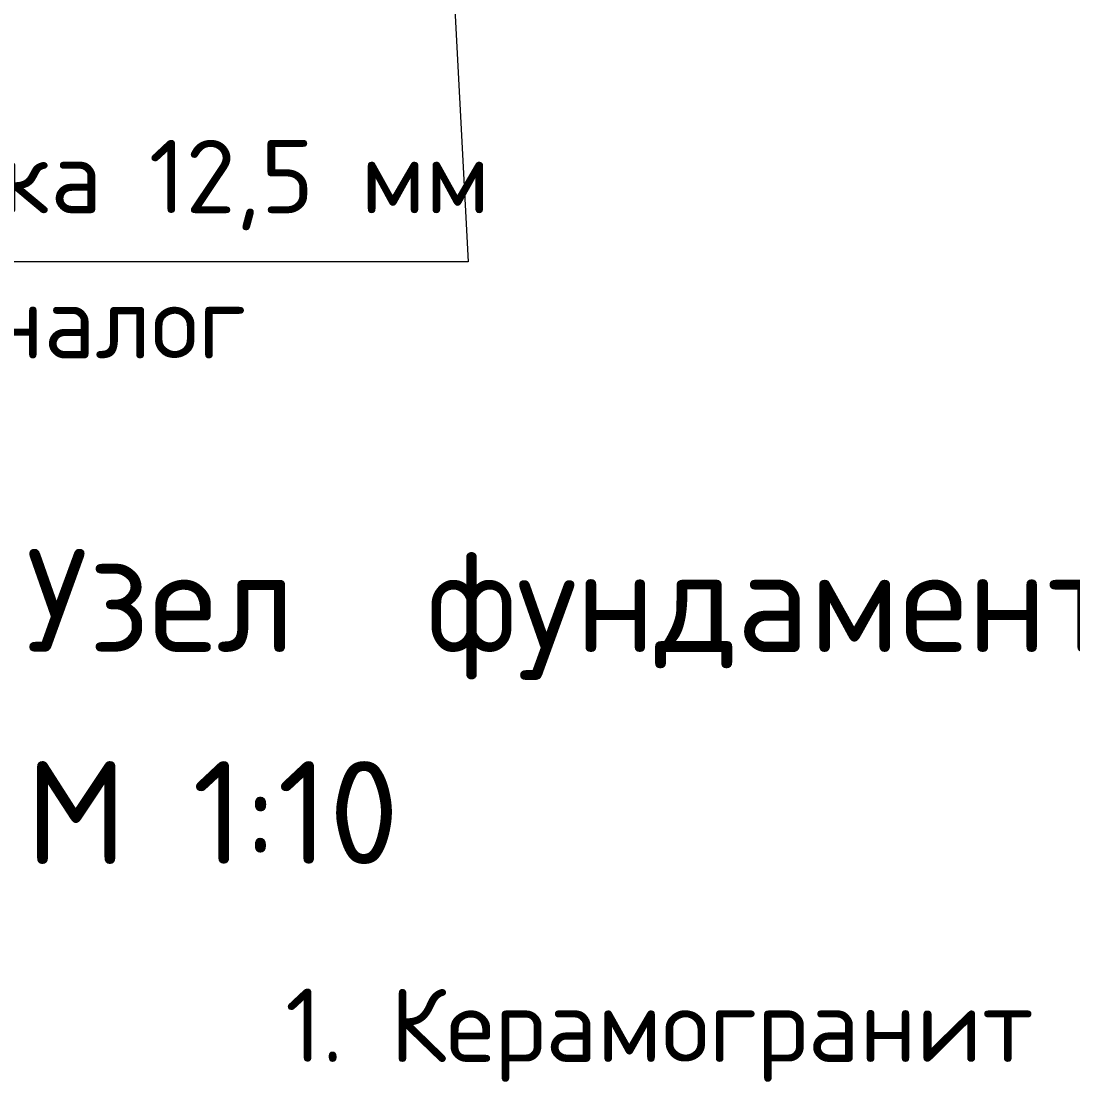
# Model space of a CAD drawing. Header units: millimetres. Extents: x -84737 to 172119, y -43083 to 59399.
# Drawn here: x -75703 to -72084, y -32288 to -28638 of the extents above; entities that cross this region are included whole.
import ezdxf

# ---------------------------------------------------------------- set-up
doc = ezdxf.new("R2010")
doc.units = ezdxf.units.MM
doc.layers.add('PDF _Геометрия', color=7, linetype='Continuous')
doc.layers.add('PDF _Текст', color=7, linetype='Continuous')
doc.styles.add('PDF ISOCPEUR', font='isocpeur.ttf')

msp = doc.modelspace()

# ---------------------------------------------------------------- linework, layer by layer
at = {"layer": 'PDF _Геометрия', "lineweight": 9}
msp.add_lwpolyline([(-74342.2, -26097.3), (-74164.5, -29466.5), (-74532.7, -29466.5), (-80534.5, -29466.5)], dxfattribs=at)

# ---------------------------------------------------------------- texts
at = {"layer": 'PDF _Текст', "attachment_point": 4, "style": 'PDF ISOCPEUR'}
for s, insert, char_height in [('Шумоизоляционная прокладка 12,5 мм', (-80250.7, -29206.8), 252.341), ('-Силомер SR 18 или аналог', (-79497.3, -29706.3), 252.341), ('Узел  фундамента под установку пожаротушения', (-75687.8, -30679.8), 353.943), ('М 1:10', (-75687.8, -31361.3), 353.94), ('1. Керамогранит на плиточном клею', (-74794.7, -32127.4), 252.341)]:
    msp.add_mtext(s, dxfattribs=dict(at, insert=insert, char_height=char_height))

doc.saveas('drawing.dxf')
